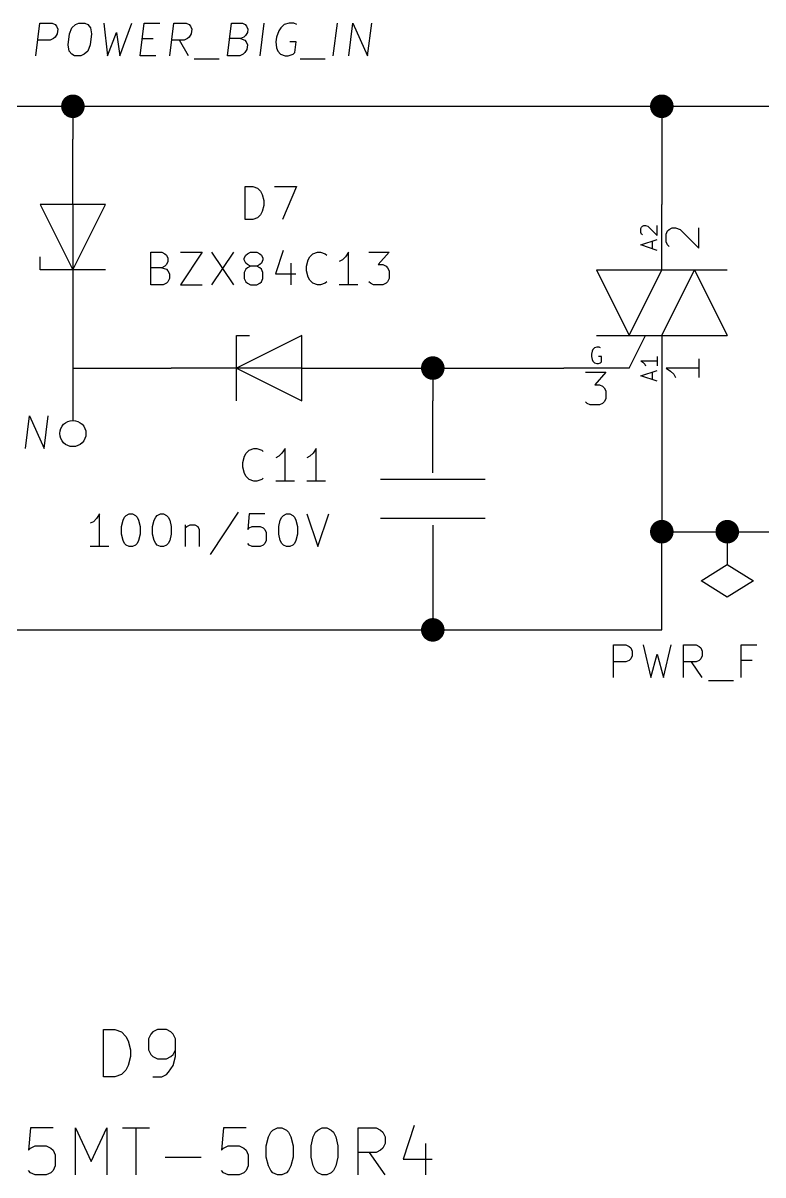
# Model space of a CAD drawing. Extents: x 0.3 to 16.3, y -11.7 to -0.2.
# Drawn here: x 3.874 to 5.005, y -2.883 to -1.123 of the extents above; entities that cross this region are included whole.
import ezdxf

# ---------------------------------------------------------------- set-up
doc = ezdxf.new("R2010")
doc.units = 0
doc.header["$MEASUREMENT"] = 0
for name, color, linetype in [('CYAN2', 4, 'CONTINUOUS'), ('GRAY1', 251, 'CONTINUOUS'), ('GREEN3', 91, 'CONTINUOUS'), ('MAGENTA2', 6, 'CONTINUOUS'), ('RED2', 1, 'CONTINUOUS'), ('RED3', 11, 'CONTINUOUS')]:
    doc.layers.add(name, color=color, linetype=linetype)

msp = doc.modelspace()

# ---------------------------------------------------------------- linework, layer by layer
at = {"layer": 'CYAN2', "linetype": 'CONTINUOUS'}
for p, q in [((4.2131, -1.4228), (4.2131, -1.3728)), ((4.2131, -1.3728), (4.225, -1.3728)), ((4.2131, -1.4228), (4.2131, -1.3728)), ((4.2131, -1.3728), (4.225, -1.3728)), ((4.225, -1.3728), (4.2321, -1.3752)), ((4.225, -1.3728), (4.2321, -1.3752)), ((4.2583, -1.3728), (4.2917, -1.3728)), ((4.2583, -1.3728), (4.2917, -1.3728)), ((4.2917, -1.3728), (4.2702, -1.4228)), ((4.2917, -1.3728), (4.2702, -1.4228)), ((4.2321, -1.3752), (4.2369, -1.3799)), ((4.2321, -1.3752), (4.2369, -1.3799)), ((4.2369, -1.3799), (4.2393, -1.3847)), ((4.2369, -1.3799), (4.2393, -1.3847)), ((4.2393, -1.3847), (4.2417, -1.3942)), ((4.2393, -1.3847), (4.2417, -1.3942)), ((4.2417, -1.4014), (4.2393, -1.4109)), ((4.2417, -1.4014), (4.2393, -1.4109)), ((4.2417, -1.3942), (4.2417, -1.4014)), ((4.2417, -1.3942), (4.2417, -1.4014)), ((4.225, -1.4228), (4.2131, -1.4228)), ((4.225, -1.4228), (4.2131, -1.4228)), ((4.2321, -1.4204), (4.225, -1.4228)), ((4.2321, -1.4204), (4.225, -1.4228)), ((4.2369, -1.4157), (4.2321, -1.4204)), ((4.2369, -1.4157), (4.2321, -1.4204)), ((4.2393, -1.4109), (4.2369, -1.4157)), ((4.2393, -1.4109), (4.2369, -1.4157)), ((4.8179, -1.4369), (4.8191, -1.4345)), ((4.8179, -1.4429), (4.8179, -1.4369)), ((4.8191, -1.4452), (4.8179, -1.4429)), ((4.8191, -1.4345), (4.8203, -1.4333)), ((4.8203, -1.4333), (4.8227, -1.4321)), ((4.8227, -1.4321), (4.8251, -1.4321)), ((4.8251, -1.4321), (4.8287, -1.4333)), ((4.8287, -1.4333), (4.8429, -1.4476)), ((4.8429, -1.4476), (4.8429, -1.4321)), ((4.8179, -1.4619), (4.8429, -1.4536)), ((4.8203, -1.4464), (4.8191, -1.4452)), ((4.8358, -1.4679), (4.8358, -1.4559)), ((4.069, -1.5228), (4.069, -1.4728)), ((4.069, -1.4728), (4.0857, -1.4728)), ((4.069, -1.5228), (4.069, -1.4728)), ((4.069, -1.4728), (4.0857, -1.4728)), ((4.0857, -1.4728), (4.0905, -1.4752)), ((4.0857, -1.4728), (4.0905, -1.4752)), ((4.0905, -1.4752), (4.0929, -1.4776)), ((4.0905, -1.4752), (4.0929, -1.4776)), ((4.0929, -1.4776), (4.0952, -1.4823)), ((4.0929, -1.4776), (4.0952, -1.4823)), ((4.1143, -1.4728), (4.1476, -1.4728)), ((4.1476, -1.4728), (4.1143, -1.5228)), ((4.1143, -1.4728), (4.1476, -1.4728)), ((4.1476, -1.4728), (4.1143, -1.5228)), ((4.1619, -1.4728), (4.1952, -1.5228)), ((4.1952, -1.4728), (4.1619, -1.5228)), ((4.1619, -1.4728), (4.1952, -1.5228)), ((4.1952, -1.4728), (4.1619, -1.5228)), ((4.2119, -1.4823), (4.2143, -1.4776)), ((4.2119, -1.4823), (4.2143, -1.4776)), ((4.2143, -1.4776), (4.2167, -1.4752)), ((4.2143, -1.4776), (4.2167, -1.4752)), ((4.2167, -1.4752), (4.2214, -1.4728)), ((4.2167, -1.4752), (4.2214, -1.4728)), ((4.2214, -1.4728), (4.231, -1.4728)), ((4.2214, -1.4728), (4.231, -1.4728)), ((4.231, -1.4728), (4.2357, -1.4752)), ((4.231, -1.4728), (4.2357, -1.4752)), ((4.2357, -1.4752), (4.2381, -1.4776)), ((4.2357, -1.4752), (4.2381, -1.4776)), ((4.2381, -1.4776), (4.2405, -1.4823)), ((4.2381, -1.4776), (4.2405, -1.4823)), ((4.2714, -1.4704), (4.2595, -1.5061)), ((4.2714, -1.4704), (4.2595, -1.5061)), ((4.3119, -1.4799), (4.3167, -1.4752)), ((4.3119, -1.4799), (4.3167, -1.4752)), ((4.3167, -1.4752), (4.3238, -1.4728)), ((4.3167, -1.4752), (4.3238, -1.4728)), ((4.3238, -1.4728), (4.3286, -1.4728)), ((4.3238, -1.4728), (4.3286, -1.4728)), ((4.3286, -1.4728), (4.3357, -1.4752)), ((4.3286, -1.4728), (4.3357, -1.4752)), ((4.3357, -1.4752), (4.3381, -1.4776)), ((4.3357, -1.4752), (4.3381, -1.4776)), ((4.3714, -1.4728), (4.3667, -1.4799)), ((4.3714, -1.4728), (4.3667, -1.4799)), ((4.3714, -1.5228), (4.3714, -1.4728)), ((4.3714, -1.5228), (4.3714, -1.4728)), ((4.4024, -1.4728), (4.4333, -1.4728)), ((4.4024, -1.4728), (4.4333, -1.4728)), ((4.4333, -1.4728), (4.4167, -1.4919)), ((4.4333, -1.4728), (4.4167, -1.4919)), ((4.8429, -1.4702), (4.8179, -1.4619)), ((4.0905, -1.4942), (4.0857, -1.4966)), ((4.0905, -1.4942), (4.0857, -1.4966)), ((4.0929, -1.4919), (4.0905, -1.4942)), ((4.0929, -1.4919), (4.0905, -1.4942)), ((4.0952, -1.4871), (4.0929, -1.4919)), ((4.0952, -1.4871), (4.0929, -1.4919)), ((4.0952, -1.4823), (4.0952, -1.4871)), ((4.0952, -1.4823), (4.0952, -1.4871)), ((4.2119, -1.4847), (4.2119, -1.4823)), ((4.2119, -1.4847), (4.2119, -1.4823)), ((4.2143, -1.4895), (4.2119, -1.4847)), ((4.2143, -1.4895), (4.2119, -1.4847)), ((4.2167, -1.4919), (4.2143, -1.4895)), ((4.2167, -1.4919), (4.2143, -1.4895)), ((4.2214, -1.4942), (4.2167, -1.4919)), ((4.2214, -1.4942), (4.2167, -1.4919)), ((4.2214, -1.4942), (4.2167, -1.4966)), ((4.2214, -1.4942), (4.2167, -1.4966)), ((4.231, -1.4942), (4.2214, -1.4942)), ((4.231, -1.4942), (4.2214, -1.4942)), ((4.2357, -1.4919), (4.231, -1.4942)), ((4.2357, -1.4919), (4.231, -1.4942)), ((4.2357, -1.4966), (4.231, -1.4942)), ((4.2357, -1.4966), (4.231, -1.4942)), ((4.2381, -1.4895), (4.2357, -1.4919)), ((4.2381, -1.4895), (4.2357, -1.4919)), ((4.2405, -1.4847), (4.2381, -1.4895)), ((4.2405, -1.4847), (4.2381, -1.4895)), ((4.2405, -1.4823), (4.2405, -1.4847)), ((4.2405, -1.4823), (4.2405, -1.4847)), ((4.2833, -1.4895), (4.2833, -1.5228)), ((4.2833, -1.4895), (4.2833, -1.5228)), ((4.3071, -1.4942), (4.3095, -1.4847)), ((4.3071, -1.4942), (4.3095, -1.4847)), ((4.3071, -1.5014), (4.3071, -1.4942)), ((4.3071, -1.5014), (4.3071, -1.4942)), ((4.3095, -1.4847), (4.3119, -1.4799)), ((4.3095, -1.4847), (4.3119, -1.4799)), ((4.3619, -1.4847), (4.3571, -1.4871)), ((4.3619, -1.4847), (4.3571, -1.4871)), ((4.3667, -1.4799), (4.3619, -1.4847)), ((4.3667, -1.4799), (4.3619, -1.4847)), ((4.4167, -1.4919), (4.4238, -1.4919)), ((4.4167, -1.4919), (4.4238, -1.4919)), ((4.4238, -1.4919), (4.4286, -1.4942)), ((4.4238, -1.4919), (4.4286, -1.4942)), ((4.4286, -1.4942), (4.4309, -1.4966)), ((4.4286, -1.4942), (4.4309, -1.4966)), ((4.0857, -1.4966), (4.069, -1.4966)), ((4.0857, -1.4966), (4.069, -1.4966)), ((4.0857, -1.4966), (4.0929, -1.499)), ((4.0857, -1.4966), (4.0929, -1.499)), ((4.0929, -1.499), (4.0952, -1.5014)), ((4.0929, -1.499), (4.0952, -1.5014)), ((4.0952, -1.5014), (4.0976, -1.5061)), ((4.0952, -1.5014), (4.0976, -1.5061)), ((4.0976, -1.5133), (4.0952, -1.518)), ((4.0976, -1.5133), (4.0952, -1.518)), ((4.0976, -1.5061), (4.0976, -1.5133)), ((4.0976, -1.5061), (4.0976, -1.5133)), ((4.2143, -1.499), (4.2119, -1.5038)), ((4.2143, -1.499), (4.2119, -1.5038)), ((4.2119, -1.5038), (4.2119, -1.5133)), ((4.2119, -1.5038), (4.2119, -1.5133)), ((4.2119, -1.5133), (4.2143, -1.518)), ((4.2119, -1.5133), (4.2143, -1.518)), ((4.2167, -1.4966), (4.2143, -1.499)), ((4.2167, -1.4966), (4.2143, -1.499)), ((4.2381, -1.499), (4.2357, -1.4966)), ((4.2381, -1.499), (4.2357, -1.4966)), ((4.2405, -1.5038), (4.2381, -1.499)), ((4.2405, -1.5038), (4.2381, -1.499)), ((4.2381, -1.518), (4.2405, -1.5133)), ((4.2381, -1.518), (4.2405, -1.5133)), ((4.2405, -1.5133), (4.2405, -1.5038)), ((4.2405, -1.5133), (4.2405, -1.5038)), ((4.2595, -1.5061), (4.2905, -1.5061)), ((4.2595, -1.5061), (4.2905, -1.5061)), ((4.3095, -1.5109), (4.3071, -1.5014)), ((4.3095, -1.5109), (4.3071, -1.5014)), ((4.3119, -1.5157), (4.3095, -1.5109)), ((4.3119, -1.5157), (4.3095, -1.5109)), ((4.4309, -1.4966), (4.4333, -1.5014)), ((4.4309, -1.4966), (4.4333, -1.5014)), ((4.4333, -1.5133), (4.4309, -1.518)), ((4.4333, -1.5133), (4.4309, -1.518)), ((4.4333, -1.5014), (4.4333, -1.5133)), ((4.4333, -1.5014), (4.4333, -1.5133)), ((4.0881, -1.5228), (4.069, -1.5228)), ((4.0881, -1.5228), (4.069, -1.5228)), ((4.0929, -1.5204), (4.0881, -1.5228)), ((4.0929, -1.5204), (4.0881, -1.5228)), ((4.0952, -1.518), (4.0929, -1.5204)), ((4.0952, -1.518), (4.0929, -1.5204)), ((4.1143, -1.5228), (4.1476, -1.5228)), ((4.1143, -1.5228), (4.1476, -1.5228)), ((4.2143, -1.518), (4.2167, -1.5204)), ((4.2143, -1.518), (4.2167, -1.5204)), ((4.2167, -1.5204), (4.2214, -1.5228)), ((4.2167, -1.5204), (4.2214, -1.5228)), ((4.2214, -1.5228), (4.231, -1.5228)), ((4.2214, -1.5228), (4.231, -1.5228)), ((4.231, -1.5228), (4.2357, -1.5204)), ((4.231, -1.5228), (4.2357, -1.5204)), ((4.2357, -1.5204), (4.2381, -1.518)), ((4.2357, -1.5204), (4.2381, -1.518)), ((4.3167, -1.5204), (4.3119, -1.5157)), ((4.3167, -1.5204), (4.3119, -1.5157)), ((4.3238, -1.5228), (4.3167, -1.5204)), ((4.3238, -1.5228), (4.3167, -1.5204)), ((4.3286, -1.5228), (4.3238, -1.5228)), ((4.3286, -1.5228), (4.3238, -1.5228)), ((4.3357, -1.5204), (4.3286, -1.5228)), ((4.3357, -1.5204), (4.3286, -1.5228)), ((4.3381, -1.518), (4.3357, -1.5204)), ((4.3381, -1.518), (4.3357, -1.5204)), ((4.3857, -1.5228), (4.3571, -1.5228)), ((4.3857, -1.5228), (4.3571, -1.5228)), ((4.4048, -1.5204), (4.4024, -1.518)), ((4.4048, -1.5204), (4.4024, -1.518)), ((4.4095, -1.5228), (4.4048, -1.5204)), ((4.4095, -1.5228), (4.4048, -1.5204)), ((4.4238, -1.5228), (4.4095, -1.5228)), ((4.4238, -1.5228), (4.4095, -1.5228)), ((4.4286, -1.5204), (4.4238, -1.5228)), ((4.4286, -1.5204), (4.4238, -1.5228)), ((4.4309, -1.518), (4.4286, -1.5204)), ((4.4309, -1.518), (4.4286, -1.5204)), ((4.747, -1.6191), (4.7446, -1.6215)), ((4.7506, -1.6179), (4.747, -1.6191)), ((4.7542, -1.6179), (4.7506, -1.6179)), ((4.7565, -1.6191), (4.7542, -1.6179)), ((4.7434, -1.6239), (4.7423, -1.6287)), ((4.7423, -1.6287), (4.7423, -1.6322)), ((4.7423, -1.6322), (4.7434, -1.637)), ((4.7446, -1.6215), (4.7434, -1.6239)), ((4.7577, -1.6322), (4.753, -1.6322)), ((4.7577, -1.6406), (4.7577, -1.6322)), ((4.8429, -1.6321), (4.8429, -1.6464)), ((4.7434, -1.637), (4.7446, -1.6394)), ((4.7446, -1.6394), (4.747, -1.6418)), ((4.747, -1.6418), (4.7506, -1.6429)), ((4.7506, -1.6429), (4.753, -1.6429)), ((4.753, -1.6429), (4.7565, -1.6418)), ((4.7565, -1.6418), (4.7577, -1.6406)), ((4.8429, -1.6393), (4.8179, -1.6393)), ((4.8179, -1.6393), (4.8215, -1.6417)), ((4.8179, -1.6619), (4.8429, -1.6536)), ((4.8215, -1.6417), (4.8239, -1.644)), ((4.8239, -1.644), (4.8251, -1.6464)), ((4.8429, -1.6702), (4.8179, -1.6619)), ((4.8358, -1.6679), (4.8358, -1.6559)), ((4.2147, -1.7799), (4.2194, -1.7752)), ((4.2147, -1.7799), (4.2194, -1.7752)), ((4.2194, -1.7752), (4.2266, -1.7728)), ((4.2194, -1.7752), (4.2266, -1.7728)), ((4.2266, -1.7728), (4.2313, -1.7728)), ((4.2266, -1.7728), (4.2313, -1.7728)), ((4.2313, -1.7728), (4.2385, -1.7752)), ((4.2313, -1.7728), (4.2385, -1.7752)), ((4.2385, -1.7752), (4.2409, -1.7776)), ((4.2385, -1.7752), (4.2409, -1.7776)), ((4.2742, -1.7728), (4.2694, -1.7799)), ((4.2742, -1.7728), (4.2694, -1.7799)), ((4.2742, -1.8228), (4.2742, -1.7728)), ((4.2742, -1.8228), (4.2742, -1.7728)), ((4.3218, -1.7728), (4.3171, -1.7799)), ((4.3218, -1.7728), (4.3171, -1.7799)), ((4.3218, -1.8228), (4.3218, -1.7728)), ((4.3218, -1.8228), (4.3218, -1.7728)), ((4.2099, -1.7942), (4.2123, -1.7847)), ((4.2099, -1.7942), (4.2123, -1.7847)), ((4.2099, -1.8014), (4.2099, -1.7942)), ((4.2099, -1.8014), (4.2099, -1.7942)), ((4.2123, -1.7847), (4.2147, -1.7799)), ((4.2123, -1.7847), (4.2147, -1.7799)), ((4.2647, -1.7847), (4.2599, -1.7871)), ((4.2647, -1.7847), (4.2599, -1.7871)), ((4.2694, -1.7799), (4.2647, -1.7847)), ((4.2694, -1.7799), (4.2647, -1.7847)), ((4.3123, -1.7847), (4.3075, -1.7871)), ((4.3123, -1.7847), (4.3075, -1.7871)), ((4.3171, -1.7799), (4.3123, -1.7847)), ((4.3171, -1.7799), (4.3123, -1.7847)), ((4.2123, -1.8109), (4.2099, -1.8014)), ((4.2123, -1.8109), (4.2099, -1.8014)), ((4.2147, -1.8157), (4.2123, -1.8109)), ((4.2147, -1.8157), (4.2123, -1.8109)), ((4.2194, -1.8204), (4.2147, -1.8157)), ((4.2194, -1.8204), (4.2147, -1.8157)), ((4.2266, -1.8228), (4.2194, -1.8204)), ((4.2266, -1.8228), (4.2194, -1.8204)), ((4.2313, -1.8228), (4.2266, -1.8228)), ((4.2313, -1.8228), (4.2266, -1.8228)), ((4.2385, -1.8204), (4.2313, -1.8228)), ((4.2385, -1.8204), (4.2313, -1.8228)), ((4.2409, -1.818), (4.2385, -1.8204)), ((4.2409, -1.818), (4.2385, -1.8204)), ((4.2885, -1.8228), (4.2599, -1.8228)), ((4.2885, -1.8228), (4.2599, -1.8228)), ((4.3361, -1.8228), (4.3075, -1.8228)), ((4.3361, -1.8228), (4.3075, -1.8228)), ((3.9861, -1.8799), (3.9813, -1.8847)), ((3.9861, -1.8799), (3.9813, -1.8847)), ((3.9909, -1.8728), (3.9861, -1.8799)), ((3.9909, -1.8728), (3.9861, -1.8799)), ((3.9909, -1.9228), (3.9909, -1.8728)), ((3.9909, -1.9228), (3.9909, -1.8728)), ((4.0242, -1.8918), (4.0266, -1.8823)), ((4.0242, -1.8918), (4.0266, -1.8823)), ((4.0266, -1.8823), (4.029, -1.8776)), ((4.0266, -1.8823), (4.029, -1.8776)), ((4.029, -1.8776), (4.0313, -1.8752)), ((4.029, -1.8776), (4.0313, -1.8752)), ((4.0313, -1.8752), (4.0361, -1.8728)), ((4.0313, -1.8752), (4.0361, -1.8728)), ((4.0361, -1.8728), (4.0409, -1.8728)), ((4.0361, -1.8728), (4.0409, -1.8728)), ((4.0409, -1.8728), (4.0456, -1.8752)), ((4.0409, -1.8728), (4.0456, -1.8752)), ((4.0456, -1.8752), (4.048, -1.8776)), ((4.0456, -1.8752), (4.048, -1.8776)), ((4.048, -1.8776), (4.0504, -1.8823)), ((4.048, -1.8776), (4.0504, -1.8823)), ((4.0504, -1.8823), (4.0528, -1.8918)), ((4.0504, -1.8823), (4.0528, -1.8918)), ((4.0718, -1.8918), (4.0742, -1.8823)), ((4.0718, -1.8918), (4.0742, -1.8823)), ((4.0742, -1.8823), (4.0766, -1.8776)), ((4.0742, -1.8823), (4.0766, -1.8776)), ((4.0766, -1.8776), (4.079, -1.8752)), ((4.0766, -1.8776), (4.079, -1.8752)), ((4.079, -1.8752), (4.0837, -1.8728)), ((4.079, -1.8752), (4.0837, -1.8728)), ((4.0837, -1.8728), (4.0885, -1.8728)), ((4.0837, -1.8728), (4.0885, -1.8728)), ((4.0885, -1.8728), (4.0932, -1.8752)), ((4.0885, -1.8728), (4.0932, -1.8752)), ((4.0932, -1.8752), (4.0956, -1.8776)), ((4.0932, -1.8752), (4.0956, -1.8776)), ((4.0956, -1.8776), (4.098, -1.8823)), ((4.0956, -1.8776), (4.098, -1.8823)), ((4.098, -1.8823), (4.1004, -1.8918)), ((4.098, -1.8823), (4.1004, -1.8918)), ((4.2028, -1.8704), (4.1599, -1.9347)), ((4.2028, -1.8704), (4.1599, -1.9347)), ((4.2194, -1.8728), (4.2171, -1.8966)), ((4.2194, -1.8728), (4.2171, -1.8966)), ((4.2432, -1.8728), (4.2194, -1.8728)), ((4.2432, -1.8728), (4.2194, -1.8728)), ((4.2647, -1.8918), (4.267, -1.8823)), ((4.2647, -1.8918), (4.267, -1.8823)), ((4.267, -1.8823), (4.2694, -1.8776)), ((4.267, -1.8823), (4.2694, -1.8776)), ((4.2694, -1.8776), (4.2718, -1.8752)), ((4.2694, -1.8776), (4.2718, -1.8752)), ((4.2718, -1.8752), (4.2766, -1.8728)), ((4.2718, -1.8752), (4.2766, -1.8728)), ((4.2766, -1.8728), (4.2813, -1.8728)), ((4.2766, -1.8728), (4.2813, -1.8728)), ((4.2813, -1.8728), (4.2861, -1.8752)), ((4.2813, -1.8728), (4.2861, -1.8752)), ((4.2861, -1.8752), (4.2885, -1.8776)), ((4.2861, -1.8752), (4.2885, -1.8776)), ((4.2885, -1.8776), (4.2909, -1.8823)), ((4.2885, -1.8776), (4.2909, -1.8823)), ((4.2909, -1.8823), (4.2932, -1.8918)), ((4.2909, -1.8823), (4.2932, -1.8918)), ((4.3075, -1.8728), (4.3242, -1.9228)), ((4.3075, -1.8728), (4.3242, -1.9228)), ((4.3242, -1.9228), (4.3409, -1.8728)), ((4.3242, -1.9228), (4.3409, -1.8728)), ((3.9813, -1.8847), (3.9766, -1.8871)), ((3.9813, -1.8847), (3.9766, -1.8871)), ((4.0242, -1.9038), (4.0242, -1.8918)), ((4.0242, -1.9038), (4.0242, -1.8918)), ((4.0528, -1.8918), (4.0528, -1.9038)), ((4.0528, -1.8918), (4.0528, -1.9038)), ((4.0718, -1.9038), (4.0718, -1.8918)), ((4.0718, -1.9038), (4.0718, -1.8918)), ((4.1004, -1.8918), (4.1004, -1.9038)), ((4.1004, -1.8918), (4.1004, -1.9038)), ((4.1218, -1.8895), (4.1218, -1.9228)), ((4.1218, -1.8895), (4.1218, -1.9228)), ((4.1218, -1.8942), (4.1242, -1.8918)), ((4.1218, -1.8942), (4.1242, -1.8918)), ((4.1242, -1.8918), (4.129, -1.8895)), ((4.1242, -1.8918), (4.129, -1.8895)), ((4.129, -1.8895), (4.1361, -1.8895)), ((4.129, -1.8895), (4.1361, -1.8895)), ((4.1361, -1.8895), (4.1409, -1.8918)), ((4.1361, -1.8895), (4.1409, -1.8918)), ((4.1409, -1.8918), (4.1432, -1.8966)), ((4.1409, -1.8918), (4.1432, -1.8966)), ((4.1432, -1.8966), (4.1432, -1.9228)), ((4.1432, -1.8966), (4.1432, -1.9228)), ((4.2171, -1.8966), (4.2194, -1.8942)), ((4.2171, -1.8966), (4.2194, -1.8942)), ((4.2194, -1.8942), (4.2242, -1.8918)), ((4.2194, -1.8942), (4.2242, -1.8918)), ((4.2242, -1.8918), (4.2361, -1.8918)), ((4.2242, -1.8918), (4.2361, -1.8918)), ((4.2361, -1.8918), (4.2409, -1.8942)), ((4.2361, -1.8918), (4.2409, -1.8942)), ((4.2409, -1.8942), (4.2432, -1.8966)), ((4.2409, -1.8942), (4.2432, -1.8966)), ((4.2432, -1.8966), (4.2456, -1.9014)), ((4.2432, -1.8966), (4.2456, -1.9014)), ((4.2647, -1.9038), (4.2647, -1.8918)), ((4.2647, -1.9038), (4.2647, -1.8918)), ((4.2932, -1.8918), (4.2932, -1.9038)), ((4.2932, -1.8918), (4.2932, -1.9038)), ((4.0266, -1.9133), (4.0242, -1.9038)), ((4.0266, -1.9133), (4.0242, -1.9038)), ((4.029, -1.918), (4.0266, -1.9133)), ((4.029, -1.918), (4.0266, -1.9133)), ((4.0313, -1.9204), (4.029, -1.918)), ((4.0313, -1.9204), (4.029, -1.918)), ((4.048, -1.918), (4.0456, -1.9204)), ((4.048, -1.918), (4.0456, -1.9204)), ((4.0504, -1.9133), (4.048, -1.918)), ((4.0504, -1.9133), (4.048, -1.918)), ((4.0528, -1.9038), (4.0504, -1.9133)), ((4.0528, -1.9038), (4.0504, -1.9133)), ((4.0742, -1.9133), (4.0718, -1.9038)), ((4.0742, -1.9133), (4.0718, -1.9038)), ((4.0766, -1.918), (4.0742, -1.9133)), ((4.0766, -1.918), (4.0742, -1.9133)), ((4.079, -1.9204), (4.0766, -1.918)), ((4.079, -1.9204), (4.0766, -1.918)), ((4.0956, -1.918), (4.0932, -1.9204)), ((4.0956, -1.918), (4.0932, -1.9204)), ((4.098, -1.9133), (4.0956, -1.918)), ((4.098, -1.9133), (4.0956, -1.918)), ((4.1004, -1.9038), (4.098, -1.9133)), ((4.1004, -1.9038), (4.098, -1.9133)), ((4.2194, -1.9204), (4.2171, -1.918)), ((4.2194, -1.9204), (4.2171, -1.918)), ((4.2432, -1.918), (4.2409, -1.9204)), ((4.2432, -1.918), (4.2409, -1.9204)), ((4.2456, -1.9133), (4.2432, -1.918)), ((4.2456, -1.9133), (4.2432, -1.918)), ((4.2456, -1.9014), (4.2456, -1.9133)), ((4.2456, -1.9014), (4.2456, -1.9133)), ((4.267, -1.9133), (4.2647, -1.9038)), ((4.267, -1.9133), (4.2647, -1.9038)), ((4.2694, -1.918), (4.267, -1.9133)), ((4.2694, -1.918), (4.267, -1.9133)), ((4.2718, -1.9204), (4.2694, -1.918)), ((4.2718, -1.9204), (4.2694, -1.918)), ((4.2885, -1.918), (4.2861, -1.9204)), ((4.2885, -1.918), (4.2861, -1.9204)), ((4.2909, -1.9133), (4.2885, -1.918)), ((4.2909, -1.9133), (4.2885, -1.918)), ((4.2932, -1.9038), (4.2909, -1.9133)), ((4.2932, -1.9038), (4.2909, -1.9133)), ((4.0051, -1.9228), (3.9766, -1.9228)), ((4.0051, -1.9228), (3.9766, -1.9228)), ((4.0361, -1.9228), (4.0313, -1.9204)), ((4.0361, -1.9228), (4.0313, -1.9204)), ((4.0409, -1.9228), (4.0361, -1.9228)), ((4.0409, -1.9228), (4.0361, -1.9228)), ((4.0456, -1.9204), (4.0409, -1.9228)), ((4.0456, -1.9204), (4.0409, -1.9228)), ((4.0837, -1.9228), (4.079, -1.9204)), ((4.0837, -1.9228), (4.079, -1.9204)), ((4.0885, -1.9228), (4.0837, -1.9228)), ((4.0885, -1.9228), (4.0837, -1.9228)), ((4.0932, -1.9204), (4.0885, -1.9228)), ((4.0932, -1.9204), (4.0885, -1.9228)), ((4.2242, -1.9228), (4.2194, -1.9204)), ((4.2242, -1.9228), (4.2194, -1.9204)), ((4.2361, -1.9228), (4.2242, -1.9228)), ((4.2361, -1.9228), (4.2242, -1.9228)), ((4.2409, -1.9204), (4.2361, -1.9228)), ((4.2409, -1.9204), (4.2361, -1.9228)), ((4.2766, -1.9228), (4.2718, -1.9204)), ((4.2766, -1.9228), (4.2718, -1.9204)), ((4.2813, -1.9228), (4.2766, -1.9228)), ((4.2813, -1.9228), (4.2766, -1.9228)), ((4.2861, -1.9204), (4.2813, -1.9228)), ((4.2861, -1.9204), (4.2813, -1.9228)), ((4.7762, -2.1228), (4.7762, -2.0728)), ((4.7762, -2.0728), (4.7952, -2.0728)), ((4.7952, -2.0728), (4.8, -2.0752)), ((4.8, -2.0752), (4.8024, -2.0776)), ((4.8214, -2.0728), (4.8333, -2.1228)), ((4.8524, -2.1228), (4.8643, -2.0728)), ((4.8833, -2.1228), (4.8833, -2.0728)), ((4.8833, -2.0728), (4.9024, -2.0728)), ((4.9024, -2.0728), (4.9071, -2.0752)), ((4.9071, -2.0752), (4.9095, -2.0776)), ((4.9714, -2.1228), (4.9714, -2.0728)), ((4.9714, -2.0728), (4.9952, -2.0728)), ((4.8024, -2.0942), (4.8, -2.0966)), ((4.8024, -2.0776), (4.8048, -2.0823)), ((4.8048, -2.0895), (4.8024, -2.0942)), ((4.8048, -2.0823), (4.8048, -2.0895)), ((4.8333, -2.1228), (4.8429, -2.0871)), ((4.8429, -2.0871), (4.8524, -2.1228)), ((4.9095, -2.0942), (4.9071, -2.0966)), ((4.9095, -2.0776), (4.9119, -2.0823)), ((4.9119, -2.0895), (4.9095, -2.0942)), ((4.9119, -2.0823), (4.9119, -2.0895)), ((4.7952, -2.099), (4.7762, -2.099)), ((4.8, -2.0966), (4.7952, -2.099)), ((4.9024, -2.099), (4.8833, -2.099)), ((4.9119, -2.1228), (4.8952, -2.099)), ((4.9071, -2.0966), (4.9024, -2.099)), ((4.9881, -2.0966), (4.9714, -2.0966)), ((4.9214, -2.1276), (4.9595, -2.1276)), ((3.9969, -2.7328), (3.9969, -2.6608)), ((3.9969, -2.6608), (4.014, -2.6608)), ((4.014, -2.6608), (4.0243, -2.6643)), ((4.0243, -2.6643), (4.0311, -2.6711)), ((4.0311, -2.6711), (4.0346, -2.678)), ((4.0689, -2.6677), (4.0654, -2.6746)), ((4.0654, -2.6746), (4.0654, -2.6917)), ((4.0723, -2.6643), (4.0689, -2.6677)), ((4.0791, -2.6608), (4.0723, -2.6643)), ((4.0929, -2.6608), (4.0791, -2.6608)), ((4.0997, -2.6643), (4.0929, -2.6608)), ((4.1031, -2.6677), (4.0997, -2.6643)), ((4.1066, -2.6746), (4.1031, -2.6677)), ((4.1066, -2.702), (4.1066, -2.6746)), ((4.0346, -2.678), (4.038, -2.6917)), ((4.038, -2.6917), (4.038, -2.702)), ((4.0654, -2.6917), (4.0689, -2.6986)), ((4.1031, -2.6986), (4.1066, -2.6917)), ((4.038, -2.702), (4.0346, -2.7157)), ((4.0689, -2.6986), (4.0723, -2.702)), ((4.0723, -2.702), (4.0791, -2.7054)), ((4.0791, -2.7054), (4.0929, -2.7054)), ((4.0929, -2.7054), (4.0997, -2.702)), ((4.0997, -2.702), (4.1031, -2.6986)), ((4.1031, -2.7157), (4.1066, -2.702)), ((4.0311, -2.7226), (4.0243, -2.7294)), ((4.0346, -2.7157), (4.0311, -2.7226)), ((4.0929, -2.7294), (4.0963, -2.726)), ((4.0963, -2.726), (4.1031, -2.7157)), ((4.014, -2.7328), (3.9969, -2.7328)), ((4.0243, -2.7294), (4.014, -2.7328)), ((4.0723, -2.7328), (4.086, -2.7328)), ((4.086, -2.7328), (4.0929, -2.7294)), ((3.8854, -2.8108), (3.882, -2.8451)), ((3.9197, -2.8108), (3.8854, -2.8108)), ((3.954, -2.8828), (3.954, -2.8108)), ((3.954, -2.8108), (3.978, -2.8623)), ((3.978, -2.8623), (4.002, -2.8108)), ((4.002, -2.8108), (4.002, -2.8828)), ((4.026, -2.8108), (4.0671, -2.8108)), ((4.0466, -2.8828), (4.0466, -2.8108)), ((4.1803, -2.8108), (4.1769, -2.8451)), ((4.2146, -2.8108), (4.1803, -2.8108)), ((4.2523, -2.8177), (4.2557, -2.8143)), ((4.2557, -2.8143), (4.2626, -2.8108)), ((4.2626, -2.8108), (4.2694, -2.8108)), ((4.2694, -2.8108), (4.2763, -2.8143)), ((4.2763, -2.8143), (4.2797, -2.8177)), ((4.3209, -2.8177), (4.3243, -2.8143)), ((4.3243, -2.8143), (4.3311, -2.8108)), ((4.3311, -2.8108), (4.338, -2.8108)), ((4.338, -2.8108), (4.3449, -2.8143)), ((4.3449, -2.8143), (4.3483, -2.8177)), ((4.386, -2.8828), (4.386, -2.8108)), ((4.386, -2.8108), (4.4134, -2.8108)), ((4.4134, -2.8108), (4.4203, -2.8143)), ((4.4203, -2.8143), (4.4237, -2.8177)), ((4.4717, -2.8074), (4.4546, -2.8588)), ((4.2454, -2.8383), (4.2489, -2.8246)), ((4.2489, -2.8246), (4.2523, -2.8177)), ((4.2797, -2.8177), (4.2831, -2.8246)), ((4.2831, -2.8246), (4.2866, -2.8383)), ((4.314, -2.8383), (4.3174, -2.8246)), ((4.3174, -2.8246), (4.3209, -2.8177)), ((4.3483, -2.8177), (4.3517, -2.8246)), ((4.3517, -2.8246), (4.3551, -2.8383)), ((4.4237, -2.8177), (4.4271, -2.8246)), ((4.4271, -2.8246), (4.4271, -2.8348)), ((3.882, -2.8451), (3.8854, -2.8417)), ((3.8854, -2.8417), (3.8923, -2.8383)), ((3.8923, -2.8383), (3.9094, -2.8383)), ((3.9094, -2.8383), (3.9163, -2.8417)), ((3.9163, -2.8417), (3.9197, -2.8451)), ((3.9197, -2.8451), (3.9231, -2.852)), ((4.1769, -2.8451), (4.1803, -2.8417)), ((4.1803, -2.8417), (4.1871, -2.8383)), ((4.1871, -2.8383), (4.2043, -2.8383)), ((4.2043, -2.8383), (4.2111, -2.8417)), ((4.2111, -2.8417), (4.2146, -2.8451)), ((4.2146, -2.8451), (4.218, -2.852)), ((4.2454, -2.8554), (4.2454, -2.8383)), ((4.2866, -2.8383), (4.2866, -2.8554)), ((4.314, -2.8554), (4.314, -2.8383)), ((4.3551, -2.8383), (4.3551, -2.8554)), ((4.4134, -2.8486), (4.386, -2.8486)), ((4.4271, -2.8828), (4.4031, -2.8486)), ((4.4203, -2.8451), (4.4134, -2.8486)), ((4.4237, -2.8417), (4.4203, -2.8451)), ((4.4271, -2.8348), (4.4237, -2.8417)), ((4.4889, -2.8348), (4.4889, -2.8828)), ((3.9231, -2.852), (3.9231, -2.8691)), ((4.0911, -2.8554), (4.146, -2.8554)), ((4.218, -2.852), (4.218, -2.8691)), ((4.2489, -2.8691), (4.2454, -2.8554)), ((4.2866, -2.8554), (4.2831, -2.8691)), ((4.3174, -2.8691), (4.314, -2.8554)), ((4.3551, -2.8554), (4.3517, -2.8691)), ((4.4546, -2.8588), (4.4991, -2.8588)), ((3.8854, -2.8794), (3.882, -2.876)), ((3.8923, -2.8828), (3.8854, -2.8794)), ((3.9094, -2.8828), (3.8923, -2.8828)), ((3.9163, -2.8794), (3.9094, -2.8828)), ((3.9197, -2.876), (3.9163, -2.8794)), ((3.9231, -2.8691), (3.9197, -2.876)), ((4.1803, -2.8794), (4.1769, -2.876)), ((4.1871, -2.8828), (4.1803, -2.8794)), ((4.2043, -2.8828), (4.1871, -2.8828)), ((4.2111, -2.8794), (4.2043, -2.8828)), ((4.2146, -2.876), (4.2111, -2.8794)), ((4.218, -2.8691), (4.2146, -2.876)), ((4.2523, -2.876), (4.2489, -2.8691)), ((4.2557, -2.8794), (4.2523, -2.876)), ((4.2626, -2.8828), (4.2557, -2.8794)), ((4.2694, -2.8828), (4.2626, -2.8828)), ((4.2763, -2.8794), (4.2694, -2.8828)), ((4.2797, -2.876), (4.2763, -2.8794)), ((4.2831, -2.8691), (4.2797, -2.876)), ((4.3209, -2.876), (4.3174, -2.8691)), ((4.3243, -2.8794), (4.3209, -2.876)), ((4.3311, -2.8828), (4.3243, -2.8794)), ((4.338, -2.8828), (4.3311, -2.8828)), ((4.3449, -2.8794), (4.338, -2.8828)), ((4.3483, -2.876), (4.3449, -2.8794)), ((4.3517, -2.8691), (4.3483, -2.876))]:
    msp.add_line(p, q, dxfattribs=at)
at = {"layer": 'GRAY1', "linetype": 'CONTINUOUS'}
msp.add_line((3.95, -1.65), (3.95, -1.73), dxfattribs=at)
at = {"layer": 'GRAY1'}
msp.add_circle((3.95, -1.75), 0.02, dxfattribs=at)
at = {"layer": 'GREEN3', "linetype": 'CONTINUOUS'}
for p, q in [((3.7, -1.25), (3.95, -1.25)), ((3.95, -1.25), (4.85, -1.25)), ((3.95, -1.25), (3.95, -1.3)), ((4.85, -1.25), (4.85, -1.4)), ((4.85, -1.25), (5.85, -1.25)), ((3.95, -1.6), (3.95, -1.65)), ((3.95, -1.65), (4.1, -1.65)), ((4.4, -1.65), (4.5, -1.65)), ((4.5, -1.65), (4.5, -1.7)), ((4.5, -1.65), (4.7, -1.65)), ((4.85, -1.7), (4.85, -1.9)), ((4.85, -2.05), (4.85, -1.9)), ((4.85, -1.9), (4.95, -1.9)), ((4.95, -1.9), (5.6, -1.9)), ((4.5, -2), (4.5, -2.05)), ((3.3, -2.05), (4.5, -2.05)), ((4.5, -2.05), (4.85, -2.05))]:
    msp.add_line(p, q, dxfattribs=at)
at = {"layer": 'GREEN3', "const_width": 0.018}
for points in [[(3.941, -1.25, 1), (3.959, -1.25, 1)], [(4.841, -1.25, 1), (4.859, -1.25, 1)], [(4.491, -1.65, 1), (4.509, -1.65, 1)], [(4.841, -1.9, 1), (4.859, -1.9, 1)], [(4.941, -1.9, 1), (4.959, -1.9, 1)], [(4.491, -2.05, 1), (4.509, -2.05, 1)]]:
    msp.add_lwpolyline(points, format="xyb", close=True, dxfattribs=at)
at = {"layer": 'MAGENTA2', "linetype": 'CONTINUOUS'}
for p, q in [((3.8932, -1.1728), (3.8995, -1.1228)), ((3.8995, -1.1228), (3.9185, -1.1228)), ((3.9185, -1.1228), (3.923, -1.1252)), ((3.923, -1.1252), (3.9251, -1.1276)), ((3.9486, -1.1299), (3.9539, -1.1252)), ((3.9539, -1.1252), (3.959, -1.1228)), ((3.959, -1.1228), (3.9685, -1.1228)), ((3.9685, -1.1228), (3.973, -1.1252)), ((3.973, -1.1252), (3.9771, -1.1299)), ((3.9971, -1.1228), (4.0027, -1.1728)), ((4.0218, -1.1728), (4.0399, -1.1228)), ((4.0527, -1.1728), (4.059, -1.1228)), ((4.059, -1.1228), (4.0828, -1.1228)), ((4.098, -1.1728), (4.1042, -1.1228)), ((4.1042, -1.1228), (4.1233, -1.1228)), ((4.1233, -1.1228), (4.1277, -1.1252)), ((4.1277, -1.1252), (4.1298, -1.1276)), ((4.1861, -1.1728), (4.1923, -1.1228)), ((4.1923, -1.1228), (4.209, -1.1228)), ((4.209, -1.1228), (4.2134, -1.1252)), ((4.2134, -1.1252), (4.2155, -1.1276)), ((4.2361, -1.1728), (4.2423, -1.1228)), ((4.273, -1.1252), (4.2676, -1.1299)), ((4.2804, -1.1228), (4.273, -1.1252)), ((4.2876, -1.1228), (4.2804, -1.1228)), ((4.292, -1.1252), (4.2876, -1.1228)), ((4.348, -1.1728), (4.3542, -1.1228)), ((4.3718, -1.1728), (4.378, -1.1228)), ((4.378, -1.1228), (4.4004, -1.1728)), ((4.4004, -1.1728), (4.4066, -1.1228)), ((3.926, -1.1395), (3.923, -1.1442)), ((3.9251, -1.1276), (3.9268, -1.1323)), ((3.9268, -1.1323), (3.926, -1.1395)), ((3.9429, -1.1561), (3.945, -1.1395)), ((3.945, -1.1395), (3.9486, -1.1299)), ((3.9783, -1.1395), (3.9763, -1.1561)), ((3.9771, -1.1299), (3.9783, -1.1395)), ((4.0027, -1.1728), (4.0167, -1.1371)), ((4.0167, -1.1371), (4.0218, -1.1728)), ((4.1307, -1.1395), (4.1277, -1.1442)), ((4.1298, -1.1276), (4.1316, -1.1323)), ((4.1316, -1.1323), (4.1307, -1.1395)), ((4.2137, -1.1419), (4.2111, -1.1442)), ((4.2167, -1.1371), (4.2137, -1.1419)), ((4.2155, -1.1276), (4.2173, -1.1323)), ((4.2173, -1.1323), (4.2167, -1.1371)), ((4.2646, -1.1347), (4.2611, -1.1442)), ((4.2676, -1.1299), (4.2646, -1.1347)), ((3.9152, -1.149), (3.8962, -1.149)), ((3.9203, -1.1466), (3.9152, -1.149)), ((3.923, -1.1442), (3.9203, -1.1466)), ((3.9441, -1.1657), (3.9429, -1.1561)), ((3.9763, -1.1561), (3.9727, -1.1657)), ((4.056, -1.1466), (4.0727, -1.1466)), ((4.12, -1.149), (4.101, -1.149)), ((4.1265, -1.1728), (4.1129, -1.149)), ((4.1251, -1.1466), (4.12, -1.149)), ((4.1277, -1.1442), (4.1251, -1.1466)), ((4.206, -1.1466), (4.1893, -1.1466)), ((4.2111, -1.1442), (4.206, -1.1466)), ((4.206, -1.1466), (4.2129, -1.149)), ((4.2129, -1.149), (4.2149, -1.1514)), ((4.2149, -1.1514), (4.2167, -1.1561)), ((4.2167, -1.1561), (4.2158, -1.1633)), ((4.2611, -1.1442), (4.2602, -1.1514)), ((4.2602, -1.1514), (4.2614, -1.1609)), ((4.2614, -1.1609), (4.2632, -1.1657)), ((4.2911, -1.1514), (4.2816, -1.1514)), ((4.289, -1.168), (4.2911, -1.1514)), ((3.9483, -1.1704), (3.9441, -1.1657)), ((3.9527, -1.1728), (3.9483, -1.1704)), ((3.9623, -1.1728), (3.9527, -1.1728)), ((3.9673, -1.1704), (3.9623, -1.1728)), ((3.9727, -1.1657), (3.9673, -1.1704)), ((4.0765, -1.1728), (4.0527, -1.1728)), ((4.1355, -1.1776), (4.1736, -1.1776)), ((4.2051, -1.1728), (4.1861, -1.1728)), ((4.2102, -1.1704), (4.2051, -1.1728)), ((4.2129, -1.168), (4.2102, -1.1704)), ((4.2158, -1.1633), (4.2129, -1.168)), ((4.2632, -1.1657), (4.2673, -1.1704)), ((4.2673, -1.1704), (4.2742, -1.1728)), ((4.2742, -1.1728), (4.2789, -1.1728)), ((4.2789, -1.1728), (4.2864, -1.1704)), ((4.2864, -1.1704), (4.289, -1.168)), ((4.2974, -1.1776), (4.3355, -1.1776)), ((3.8776, -1.7728), (3.8839, -1.7228)), ((3.8839, -1.7228), (3.9062, -1.7728)), ((3.9062, -1.7728), (3.9124, -1.7228))]:
    msp.add_line(p, q, dxfattribs=at)
at = {"layer": 'RED2', "linetype": 'CONTINUOUS'}
for p, q in [((3.95, -1.4), (3.95, -1.3)), ((3.95, -1.4), (3.95, -1.3)), ((4, -1.4), (3.9, -1.4)), ((3.9, -1.4), (3.95, -1.5)), ((3.95, -1.4), (3.95, -1.5)), ((3.95, -1.5), (4, -1.4)), ((4.85, -1.5), (4.85, -1.4)), ((3.9, -1.5), (3.9, -1.48)), ((4, -1.5), (3.9, -1.5)), ((3.95, -1.5), (3.95, -1.6)), ((3.95, -1.5), (3.95, -1.6)), ((4.75, -1.5), (4.95, -1.5)), ((4.75, -1.5), (4.8, -1.6)), ((4.8, -1.6), (4.85, -1.5)), ((4.85, -1.6), (4.9, -1.5)), ((4.9, -1.5), (4.95, -1.6)), ((4.2, -1.7), (4.2, -1.6)), ((4.2, -1.6), (4.22, -1.6)), ((4.3, -1.6), (4.2, -1.65)), ((4.3, -1.7), (4.3, -1.6)), ((4.75, -1.6), (4.95, -1.6)), ((4.8, -1.65), (4.825, -1.6)), ((4.85, -1.6), (4.85, -1.7)), ((4.2, -1.65), (4.1, -1.65)), ((4.2, -1.65), (4.1, -1.65)), ((4.3, -1.65), (4.2, -1.65)), ((4.2, -1.65), (4.3, -1.7)), ((4.3, -1.65), (4.4, -1.65)), ((4.3, -1.65), (4.4, -1.65)), ((4.8, -1.65), (4.7, -1.65)), ((4.5, -1.81), (4.5, -1.7)), ((4.5, -1.81), (4.5, -1.7)), ((4.58, -1.82), (4.42, -1.82)), ((4.58, -1.88), (4.42, -1.88)), ((4.5, -1.89), (4.5, -2)), ((4.5, -1.89), (4.5, -2)), ((4.95, -1.9), (4.95, -1.95)), ((4.91, -1.975), (4.95, -1.95)), ((4.95, -1.95), (4.99, -1.975)), ((4.95, -2), (4.91, -1.975)), ((4.99, -1.975), (4.95, -2))]:
    msp.add_line(p, q, dxfattribs=at)
at = {"layer": 'RED3', "linetype": 'CONTINUOUS'}
for p, q in [((4.8564, -1.4452), (4.8588, -1.4405)), ((4.8588, -1.4405), (4.8611, -1.4381)), ((4.8611, -1.4381), (4.8659, -1.4357)), ((4.8659, -1.4357), (4.8707, -1.4357)), ((4.8707, -1.4357), (4.8778, -1.4381)), ((4.8778, -1.4381), (4.9064, -1.4667)), ((4.9064, -1.4667), (4.9064, -1.4357)), ((4.8564, -1.4571), (4.8564, -1.4452)), ((4.8588, -1.4619), (4.8564, -1.4571)), ((4.8611, -1.4643), (4.8588, -1.4619)), ((4.9064, -1.6357), (4.9064, -1.6643)), ((4.9064, -1.65), (4.8564, -1.65)), ((4.8564, -1.65), (4.8635, -1.6548)), ((4.7333, -1.6564), (4.7643, -1.6564)), ((4.7643, -1.6564), (4.7476, -1.6754)), ((4.8635, -1.6548), (4.8683, -1.6595)), ((4.8683, -1.6595), (4.8707, -1.6643)), ((4.7476, -1.6754), (4.7548, -1.6754)), ((4.7548, -1.6754), (4.7595, -1.6778)), ((4.7595, -1.6778), (4.7619, -1.6802)), ((4.7619, -1.6802), (4.7643, -1.6849)), ((4.7643, -1.6849), (4.7643, -1.6969)), ((4.7357, -1.704), (4.7333, -1.7016)), ((4.7405, -1.7064), (4.7357, -1.704)), ((4.7548, -1.7064), (4.7405, -1.7064)), ((4.7595, -1.704), (4.7548, -1.7064)), ((4.7619, -1.7016), (4.7595, -1.704)), ((4.7643, -1.6969), (4.7619, -1.7016))]:
    msp.add_line(p, q, dxfattribs=at)

doc.saveas('drawing.dxf')
